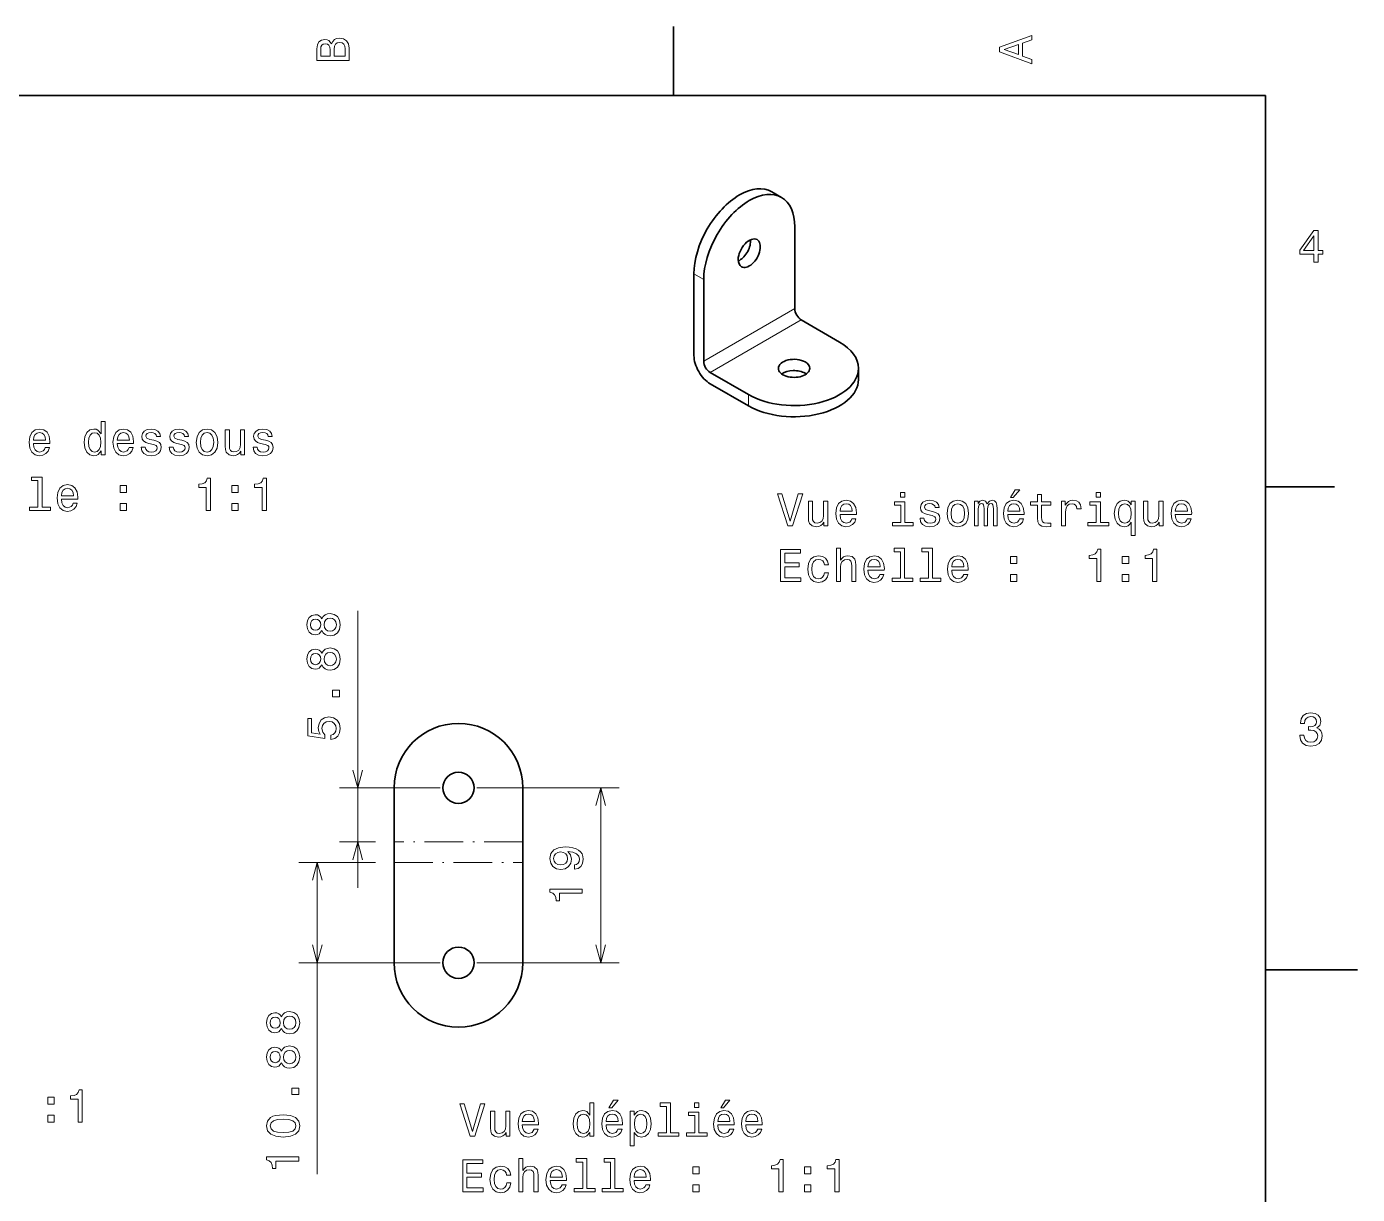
# Model space of a CAD drawing. Extents: x 0 to 297, y 0 to 210.
# Drawn here: x 152.4 to 297, y 80.6 to 207.5 of the extents above; entities that cross this region are included whole.
import ezdxf

# ---------------------------------------------------------------- set-up
doc = ezdxf.new("R2010")
doc.units = 0
doc.linetypes.add('DASHDOT', pattern=[18.5, 12, -3, 0.5, -3])

msp = doc.modelspace()

# ---------------------------------------------------------------- linework, layer by layer
at = {"color": 7, "lineweight": 35, "ltscale": 0.1875}
for p, q in [((222.699997, 200), (222.699997, 207.5)), ((287, 157.5), (294.5, 157.5))]:
    msp.add_line(p, q, dxfattribs=at)
at = {"color": 7, "lineweight": 35}
for p, q in [((287, 200), (10, 200)), ((287, 10), (287, 200))]:
    msp.add_line(p, q, dxfattribs=at)
at = {"color": 7, "lineweight": 35, "ltscale": 0.030619}
for p, q in [((233.360779, 189.55719), (234.421448, 188.944809)), ((242.788666, 169.145142), (242.788666, 170.369888))]:
    msp.add_line(p, q, dxfattribs=at)
at = {"color": 7, "lineweight": 35, "ltscale": 0.222154}
for p, q in [((235.871201, 185.740372), (235.871201, 176.854218)), ((224.911041, 171.751114), (224.911041, 180.637268)), ((225.971695, 171.138733), (225.971695, 180.024902))]:
    msp.add_line(p, q, dxfattribs=at)
at = {"color": 7, "lineweight": 13, "ltscale": 0.030618}
for p, q in [((224.911041, 180.637268), (225.971695, 180.024902)), ((230.838913, 166.287415), (230.838913, 167.512146))]:
    msp.add_line(p, q, dxfattribs=at)
at = {"color": 7, "lineweight": 13, "ltscale": 0.285774}
for p, q in [((235.871201, 176.854218), (225.971695, 171.138733)), ((236.578308, 175.629471), (226.678802, 169.913986))]:
    msp.add_line(p, q, dxfattribs=at)
at = {"color": 7, "lineweight": 35, "ltscale": 0.120092}
for p, q in [((240.738403, 173.227631), (236.578308, 175.629471)), ((226.678802, 169.913986), (230.838913, 167.512146)), ((226.678802, 168.68924), (230.838913, 166.287415))]:
    msp.add_line(p, q, dxfattribs=at)
at = {"color": 7, "lineweight": 13}
for p, q in [((188.377548, 113.906273), (188.377548, 144.033646)), ((183.9785, 82.809433), (183.9785, 116.672829))]:
    msp.add_line(p, q, dxfattribs=at)
at = {"color": 7, "lineweight": 13, "ltscale": 0.273624}
msp.add_line((197.32251, 124.789551), (186.377548, 124.789551), dxfattribs=at)
at = {"color": 7, "lineweight": 35, "ltscale": 0.147082}
for p, q in [((192.32251, 124.789551), (192.32251, 118.906273)), ((206.32251, 118.906273), (206.32251, 124.789551))]:
    msp.add_line(p, q, dxfattribs=at)
at = {"color": 7, "lineweight": 13, "ltscale": 0.38647}
for p, q in [((201.32251, 124.789551), (216.781311, 124.789551)), ((201.32251, 105.789551), (216.781311, 105.789551))]:
    msp.add_line(p, q, dxfattribs=at)
at = {"color": 7, "lineweight": 13, "ltscale": 0.475}
msp.add_line((214.781311, 105.789551), (214.781311, 124.789551), dxfattribs=at)
at = {"color": 7, "lineweight": 13, "ltscale": 0.098624}
msp.add_line((190.32251, 118.906273), (186.377548, 118.906273), dxfattribs=at)
at = {"color": 7, "lineweight": 35, "ltscale": 0.027918}
for p, q in [((192.32251, 118.906273), (192.32251, 117.789551)), ((206.32251, 117.789551), (206.32251, 118.906273)), ((192.32251, 117.789551), (192.32251, 116.672829)), ((206.32251, 116.672829), (206.32251, 117.789551))]:
    msp.add_line(p, q, dxfattribs=at)
at = {"color": 7, "linetype": 'DASHDOT', "lineweight": 13, "ltscale": 0.35}
for p, q in [((206.32251, 118.906273), (192.32251, 118.906273)), ((192.32251, 116.672829), (206.32251, 116.672829))]:
    msp.add_line(p, q, dxfattribs=at)
at = {"color": 7, "lineweight": 13, "ltscale": 0.2086}
msp.add_line((190.32251, 116.672829), (181.9785, 116.672829), dxfattribs=at)
at = {"color": 7, "lineweight": 35, "ltscale": 0.272082}
for p, q in [((192.32251, 116.672829), (192.32251, 105.789551)), ((206.32251, 105.789551), (206.32251, 116.672829))]:
    msp.add_line(p, q, dxfattribs=at)
at = {"color": 7, "lineweight": 13, "ltscale": 0.3836}
msp.add_line((197.32251, 105.789551), (181.9785, 105.789551), dxfattribs=at)
at = {"color": 7, "lineweight": 35, "ltscale": 0.25}
msp.add_line((287, 105), (297, 105), dxfattribs=at)
at = {"color": 7, "lineweight": 13}
for points in [[(185.542007, 205.630417), (185.249496, 205.983429), (185.052811, 206.074219), (184.81073, 206.104477), (184.432495, 206.03891), (184.160156, 205.842224), (183.993729, 205.524506), (183.933212, 205.080704), (183.933212, 203.835022), (187.433212, 203.835022), (187.433212, 205.151306), (187.36261, 205.620331), (187.155838, 205.968307), (186.828018, 206.185165), (186.384216, 206.260818), (186.08667, 206.215424), (185.839554, 206.094391), (185.65799, 205.897705)], [(185.385666, 204.984879), (185.385666, 204.298996), (184.351807, 204.298996), (184.351807, 205.025223), (184.382065, 205.297562), (184.472839, 205.489197), (184.629181, 205.605194), (184.86116, 205.645538), (185.093155, 205.600143), (185.254532, 205.479111), (185.355408, 205.272339)], [(187.014618, 205.095825), (187.014618, 204.298996), (185.809296, 204.298996), (185.809296, 205.050446), (185.844589, 205.368164), (185.9505, 205.595108), (186.132065, 205.731277), (186.394302, 205.776657), (186.671692, 205.731277), (186.863327, 205.605194), (186.979324, 205.393372)], [(261.633209, 203.466858), (261.633209, 203.930847), (260.604401, 204.298996), (260.604401, 205.695969), (261.633209, 206.064133), (261.633209, 206.538193), (258.128174, 205.257217), (258.128174, 204.742798)], [(260.17572, 204.460388), (258.632477, 205), (260.17572, 205.539627)], [(292.277374, 181.916794), (292.731262, 181.916794), (292.731262, 182.784225), (293.23056, 182.784225), (293.23056, 183.187683), (292.731262, 183.187683), (292.731262, 185.341141), (292.272339, 185.341141), (290.739197, 183.228027), (290.739197, 182.784225), (292.277374, 182.784225)], [(291.162842, 183.187683), (292.277374, 184.756134), (292.277374, 183.187683)], [(153.136642, 162.200165), (154.91185, 162.200165), (154.916901, 162.406937), (154.836212, 162.986908), (154.614304, 163.420624), (154.261276, 163.682861), (153.792267, 163.778687), (153.333328, 163.677826), (152.980301, 163.395401), (152.753357, 162.936478), (152.672668, 162.331284), (152.748306, 161.710968), (152.97525, 161.25708), (153.323242, 160.974655), (153.77713, 160.87883), (154.170502, 160.944397), (154.493271, 161.11586), (154.730301, 161.388199), (154.86647, 161.751312), (154.427704, 161.751312), (154.336929, 161.549576), (154.205811, 161.398285), (153.832611, 161.277252), (153.545135, 161.332718), (153.328278, 161.509232), (153.187073, 161.796707), (153.136642, 162.185028)], [(160.484619, 161.39325), (160.484619, 160.974655), (160.928421, 160.974655), (160.928421, 164.595688), (160.48967, 164.595688), (160.48967, 163.269318), (160.151764, 163.652603), (159.944992, 163.743393), (159.707962, 163.778687), (159.279297, 163.677826), (158.946442, 163.395401), (158.729584, 162.941513), (158.653931, 162.331284), (158.729584, 161.721054), (158.946442, 161.262115), (159.279297, 160.974655), (159.707962, 160.87883), (159.944992, 160.914139), (160.156815, 161.004913)], [(162.244705, 162.200165), (164.019928, 162.200165), (164.024963, 162.406937), (163.944275, 162.986908), (163.722382, 163.420624), (163.369354, 163.682861), (162.90033, 163.778687), (162.441391, 163.677826), (162.088364, 163.395401), (161.86142, 162.936478), (161.780731, 162.331284), (161.856384, 161.710968), (162.083328, 161.25708), (162.431305, 160.974655), (162.885193, 160.87883), (163.278564, 160.944397), (163.601334, 161.11586), (163.838364, 161.388199), (163.974533, 161.751312), (163.535767, 161.751312), (163.444992, 161.549576), (163.313873, 161.398285), (162.940674, 161.277252), (162.653214, 161.332718), (162.436356, 161.509232), (162.295135, 161.796707), (162.244705, 162.185028)], [(166.218765, 162.553192), (165.7901, 162.654053), (165.472382, 162.77005), (165.36647, 163.00708), (165.396729, 163.173508), (165.502625, 163.29454), (165.674103, 163.370193), (165.921219, 163.400452), (166.158249, 163.370193), (166.344849, 163.279404), (166.465881, 163.14325), (166.516327, 162.961685), (166.950043, 162.961685), (166.950043, 162.971771), (166.87439, 163.299576), (166.667618, 163.556793), (166.344849, 163.71817), (165.921219, 163.778687), (165.492554, 163.71817), (165.179871, 163.551743), (164.983185, 163.304626), (164.922668, 162.991943), (164.968048, 162.689346), (165.109253, 162.477539), (165.341248, 162.326233), (165.679138, 162.220337), (166.173386, 162.099289), (166.475983, 161.973221), (166.556671, 161.872345), (166.586929, 161.721054), (166.541534, 161.534454), (166.420502, 161.39325), (166.223816, 161.30246), (165.961563, 161.272202), (165.684189, 161.30246), (165.482452, 161.408371), (165.346298, 161.579849), (165.290817, 161.816879), (164.862137, 161.816879), (164.932755, 161.413422), (165.139526, 161.120911), (165.467331, 160.944397), (165.921219, 160.87883), (166.395279, 160.944397), (166.743271, 161.120911), (166.955078, 161.403336), (167.030731, 161.771484), (166.97525, 162.089203), (166.818909, 162.306061), (166.561707, 162.447281)], [(169.254791, 162.553192), (168.826111, 162.654053), (168.508392, 162.77005), (168.402496, 163.00708), (168.432739, 163.173508), (168.538651, 163.29454), (168.710129, 163.370193), (168.957245, 163.400452), (169.194275, 163.370193), (169.380875, 163.279404), (169.501907, 163.14325), (169.552338, 162.961685), (169.986053, 162.961685), (169.986053, 162.971771), (169.910416, 163.299576), (169.703644, 163.556793), (169.380875, 163.71817), (168.957245, 163.778687), (168.528564, 163.71817), (168.215881, 163.551743), (168.019196, 163.304626), (167.958679, 162.991943), (168.004074, 162.689346), (168.145279, 162.477539), (168.377274, 162.326233), (168.715164, 162.220337), (169.209412, 162.099289), (169.511993, 161.973221), (169.592682, 161.872345), (169.622955, 161.721054), (169.57756, 161.534454), (169.456528, 161.39325), (169.259842, 161.30246), (168.997589, 161.272202), (168.720215, 161.30246), (168.518478, 161.408371), (168.382309, 161.579849), (168.326843, 161.816879), (167.898163, 161.816879), (167.968765, 161.413422), (168.175537, 161.120911), (168.503357, 160.944397), (168.957245, 160.87883), (169.431305, 160.944397), (169.779297, 161.120911), (169.991104, 161.403336), (170.066757, 161.771484), (170.011276, 162.089203), (169.854935, 162.306061), (169.597733, 162.447281)], [(170.833328, 162.326233), (170.914017, 161.710968), (171.145996, 161.25708), (171.51416, 160.974655), (172.008392, 160.87883), (172.497589, 160.974655), (172.865738, 161.252029), (173.097733, 161.705917), (173.183472, 162.326233), (173.097733, 162.941513), (172.865738, 163.400452), (172.497589, 163.677826), (172.008392, 163.778687), (171.51416, 163.677826), (171.145996, 163.395401), (170.914017, 162.941513)], [(176.088364, 163.682861), (175.644562, 163.682861), (175.644562, 162.119461), (175.594131, 161.756363), (175.447876, 161.49411), (175.220932, 161.332718), (174.92337, 161.282288), (174.68634, 161.322632), (174.535049, 161.44368), (174.44931, 161.650452), (174.429138, 161.942947), (174.429138, 163.682861), (173.985336, 163.682861), (173.985336, 161.902603), (174.000473, 161.54454), (174.096283, 161.246994), (174.388794, 160.974655), (174.857819, 160.87883), (175.109985, 160.914139), (175.326843, 161.004913), (175.513428, 161.161255), (175.664734, 161.388199), (175.664734, 160.974655), (176.088364, 160.974655)], [(178.362854, 162.553192), (177.934189, 162.654053), (177.616455, 162.77005), (177.510559, 163.00708), (177.540817, 163.173508), (177.646729, 163.29454), (177.818192, 163.370193), (178.065308, 163.400452), (178.302338, 163.370193), (178.488937, 163.279404), (178.609985, 163.14325), (178.660416, 162.961685), (179.094131, 162.961685), (179.094131, 162.971771), (179.018478, 163.299576), (178.811707, 163.556793), (178.488937, 163.71817), (178.065308, 163.778687), (177.636627, 163.71817), (177.323959, 163.551743), (177.127274, 163.304626), (177.066742, 162.991943), (177.112137, 162.689346), (177.253357, 162.477539), (177.485336, 162.326233), (177.823242, 162.220337), (178.317474, 162.099289), (178.620056, 161.973221), (178.70076, 161.872345), (178.731018, 161.721054), (178.685623, 161.534454), (178.56459, 161.39325), (178.367905, 161.30246), (178.105652, 161.272202), (177.828278, 161.30246), (177.626556, 161.408371), (177.490387, 161.579849), (177.434906, 161.816879), (177.006226, 161.816879), (177.076843, 161.413422), (177.2836, 161.120911), (177.61142, 160.944397), (178.065308, 160.87883), (178.539368, 160.944397), (178.88736, 161.120911), (179.099167, 161.403336), (179.17482, 161.771484), (179.119339, 162.089203), (178.963013, 162.306061), (178.705795, 162.447281)], [(153.136642, 162.573364), (153.192108, 162.921341), (153.328278, 163.178543), (153.535049, 163.334885), (153.807388, 163.390366), (154.074677, 163.334885), (154.281448, 163.178543), (154.407532, 162.921341), (154.452927, 162.573364)], [(159.783615, 163.38028), (160.076126, 163.309662), (160.298019, 163.112976), (160.429153, 162.785172), (160.479584, 162.331284), (160.429153, 161.872345), (160.298019, 161.54454), (160.076126, 161.342804), (159.783615, 161.277252), (159.506241, 161.342804), (159.294418, 161.54454), (159.153214, 161.877396), (159.107819, 162.331284), (159.153214, 162.780136), (159.294418, 163.107941), (159.506241, 163.309662)], [(162.244705, 162.573364), (162.300186, 162.921341), (162.436356, 163.178543), (162.643127, 163.334885), (162.915466, 163.390366), (163.182755, 163.334885), (163.389526, 163.178543), (163.515594, 162.921341), (163.560989, 162.573364)], [(171.287216, 162.331284), (171.332611, 162.785172), (171.473816, 163.112976), (171.70076, 163.314713), (172.008392, 163.385315), (172.310989, 163.314713), (172.537933, 163.118027), (172.679138, 162.785172), (172.729584, 162.331284), (172.679138, 161.872345), (172.537933, 161.53949), (172.310989, 161.337769), (172.008392, 161.272202), (171.70076, 161.337769), (171.473816, 161.53949), (171.332611, 161.872345)], [(153.630875, 158.175659), (153.630875, 155.301025), (152.718048, 155.301025), (152.718048, 154.927826), (154.982452, 154.927826), (154.982452, 155.301025), (154.074677, 155.301025), (154.074677, 158.548859), (152.934906, 158.548859), (152.934906, 158.175659)], [(156.172668, 156.153336), (157.947876, 156.153336), (157.952927, 156.360107), (157.872223, 156.940079), (157.65033, 157.373795), (157.297302, 157.636032), (156.828278, 157.731857), (156.369354, 157.630997), (156.016327, 157.348572), (155.789383, 156.889648), (155.708679, 156.284454), (155.784332, 155.664139), (156.011276, 155.210251), (156.359268, 154.927826), (156.813156, 154.832001), (157.206528, 154.897568), (157.529297, 155.069031), (157.766327, 155.34137), (157.902496, 155.704483), (157.46373, 155.704483), (157.372955, 155.502747), (157.241821, 155.351456), (156.868622, 155.230423), (156.581161, 155.285889), (156.364304, 155.462402), (156.223099, 155.749878), (156.172668, 156.138199)], [(162.552338, 156.884598), (163.248306, 156.884598), (163.248306, 157.636032), (162.552338, 157.636032)], [(171.917618, 154.927826), (172.376556, 154.927826), (172.376556, 158.453049), (172.033615, 158.453049), (171.942841, 158.145401), (171.761276, 157.938629), (171.483902, 157.817596), (171.100616, 157.777252), (171.100616, 157.419174), (171.917618, 157.419174)], [(174.696442, 156.884598), (175.392395, 156.884598), (175.392395, 157.636032), (174.696442, 157.636032)], [(177.989655, 154.927826), (178.448593, 154.927826), (178.448593, 158.453049), (178.105652, 158.453049), (178.014877, 158.145401), (177.833313, 157.938629), (177.555939, 157.817596), (177.172653, 157.777252), (177.172653, 157.419174), (177.989655, 157.419174)], [(156.172668, 156.526535), (156.228134, 156.874512), (156.364304, 157.131714), (156.571075, 157.288055), (156.843414, 157.343536), (157.110703, 157.288055), (157.317474, 157.131714), (157.443558, 156.874512), (157.488953, 156.526535)], [(236.245392, 156.752121), (235.367859, 153.771561), (234.465134, 156.752121), (233.986023, 156.752121), (235.115707, 153.24707), (235.620026, 153.24707), (236.724487, 156.752121)], [(247.839767, 156.868103), (247.370743, 156.868103), (247.370743, 156.363785), (247.839767, 156.363785)], [(259.308075, 156.323441), (259.605621, 156.323441), (260.306641, 157.180786), (259.812378, 157.180786)], [(262.243225, 155.486267), (262.243225, 154.129639), (262.273499, 153.690872), (262.414703, 153.388275), (262.697113, 153.211761), (263.176208, 153.151245), (263.700714, 153.176468), (263.700714, 153.559753), (263.317444, 153.529495), (262.969452, 153.569839), (262.782837, 153.695923), (262.702148, 153.90773), (262.687042, 154.205276), (262.687042, 155.486267), (263.700714, 155.486267), (263.700714, 155.864502), (262.687042, 155.864502), (262.687042, 156.656296), (262.243225, 156.656296), (262.243225, 155.864502), (261.476654, 155.864502), (261.476654, 155.486267)], [(269.091919, 156.868103), (268.622894, 156.868103), (268.622894, 156.363785), (269.091919, 156.363785)], [(162.552338, 154.927826), (163.248306, 154.927826), (163.248306, 155.67926), (162.552338, 155.67926)], [(174.696442, 154.927826), (175.392395, 154.927826), (175.392395, 155.67926), (174.696442, 155.67926)], [(239.44783, 155.955276), (239.004028, 155.955276), (239.004028, 154.391876), (238.953598, 154.028778), (238.807343, 153.766525), (238.580399, 153.605133), (238.282852, 153.554703), (238.045822, 153.595047), (237.894516, 153.716095), (237.808792, 153.922867), (237.78862, 154.215363), (237.78862, 155.955276), (237.344818, 155.955276), (237.344818, 154.175018), (237.35994, 153.816956), (237.455765, 153.519409), (237.748276, 153.24707), (238.217285, 153.151245), (238.469452, 153.186554), (238.68631, 153.277328), (238.87291, 153.43367), (239.0242, 153.660614), (239.0242, 153.24707), (239.44783, 153.24707)], [(240.784286, 154.47258), (242.559509, 154.47258), (242.564545, 154.679352), (242.483856, 155.259323), (242.261963, 155.693039), (241.908936, 155.955276), (241.439911, 156.051102), (240.980972, 155.950241), (240.627945, 155.667816), (240.401001, 155.208893), (240.320313, 154.603699), (240.395966, 153.983383), (240.62291, 153.529495), (240.970886, 153.24707), (241.424774, 153.151245), (241.818146, 153.216812), (242.140915, 153.388275), (242.377945, 153.660614), (242.514114, 154.023727), (242.075363, 154.023727), (241.984573, 153.821991), (241.853455, 153.6707), (241.480255, 153.549667), (241.192795, 153.605133), (240.975937, 153.781647), (240.834717, 154.069122), (240.784286, 154.457443)], [(240.784286, 154.845779), (240.839767, 155.193756), (240.975937, 155.450958), (241.182709, 155.6073), (241.455048, 155.662781), (241.722336, 155.6073), (241.929108, 155.450958), (242.055191, 155.193756), (242.100571, 154.845779)], [(247.824631, 153.62027), (247.824631, 155.864502), (246.684875, 155.864502), (246.684875, 155.486267), (247.380829, 155.486267), (247.380829, 153.62027), (246.473053, 153.62027), (246.473053, 153.24707), (248.742508, 153.24707), (248.742508, 153.62027)], [(250.830399, 154.825607), (250.401733, 154.926468), (250.084, 155.042465), (249.978088, 155.279495), (250.008362, 155.445923), (250.114258, 155.566956), (250.285736, 155.642609), (250.532852, 155.672867), (250.769882, 155.642609), (250.956482, 155.551819), (251.077515, 155.415665), (251.12796, 155.2341), (251.561676, 155.2341), (251.561676, 155.244186), (251.486023, 155.571991), (251.279251, 155.829208), (250.956482, 155.990585), (250.532852, 156.051102), (250.104172, 155.990585), (249.791504, 155.824158), (249.594818, 155.577042), (249.534286, 155.264359), (249.579681, 154.961761), (249.720886, 154.749954), (249.952881, 154.598648), (250.290771, 154.492752), (250.785019, 154.371704), (251.087601, 154.245636), (251.168304, 154.14476), (251.198563, 153.993469), (251.153168, 153.80687), (251.032135, 153.665665), (250.835449, 153.574875), (250.573196, 153.544617), (250.295822, 153.574875), (250.094086, 153.680786), (249.957916, 153.852264), (249.902451, 154.089294), (249.47377, 154.089294), (249.544373, 153.685837), (249.751144, 153.393326), (250.078964, 153.216812), (250.532852, 153.151245), (251.006912, 153.216812), (251.354889, 153.393326), (251.566711, 153.675751), (251.642365, 154.0439), (251.586884, 154.361618), (251.430542, 154.578476), (251.17334, 154.719696)], [(252.408936, 154.598648), (252.489624, 153.983383), (252.721619, 153.529495), (253.089767, 153.24707), (253.584, 153.151245), (254.073196, 153.24707), (254.441345, 153.524445), (254.67334, 153.978333), (254.759079, 154.598648), (254.67334, 155.213928), (254.441345, 155.672867), (254.073196, 155.950241), (253.584, 156.051102), (253.089767, 155.950241), (252.721619, 155.667816), (252.489624, 155.213928)], [(252.862823, 154.603699), (252.908203, 155.057587), (253.049423, 155.385406), (253.276367, 155.587128), (253.584, 155.65773), (253.886597, 155.587128), (254.113541, 155.390442), (254.254761, 155.057587), (254.305191, 154.603699), (254.254761, 154.14476), (254.113541, 153.811905), (253.886597, 153.610184), (253.584, 153.544617), (253.276367, 153.610184), (253.049423, 153.811905), (252.908203, 154.14476)], [(255.399567, 153.24707), (255.808075, 153.24707), (255.808075, 155.057587), (255.833282, 155.329926), (255.908936, 155.526611), (256.024933, 155.642609), (256.176208, 155.687988), (256.297272, 155.647644), (256.37796, 155.546783), (256.418304, 155.375305), (256.433441, 155.148361), (256.433441, 153.24707), (256.816711, 153.24707), (256.816711, 155.057587), (256.841919, 155.324875), (256.917572, 155.521561), (257.038605, 155.642609), (257.189911, 155.687988), (257.310944, 155.647644), (257.391632, 155.546783), (257.442078, 155.148361), (257.442078, 153.24707), (257.850586, 153.24707), (257.850586, 155.118103), (257.825348, 155.506439), (257.744659, 155.803986), (257.583282, 155.98555), (257.321045, 156.051102), (257.013397, 155.950241), (256.776367, 155.65773), (256.589783, 155.94519), (256.2771, 156.051102), (255.989624, 155.950241), (255.792938, 155.667816), (255.792938, 155.955276), (255.399567, 155.955276)], [(259.000427, 154.47258), (260.775635, 154.47258), (260.780701, 154.679352), (260.700012, 155.259323), (260.478088, 155.693039), (260.125061, 155.955276), (259.656036, 156.051102), (259.197113, 155.950241), (258.844086, 155.667816), (258.617157, 155.208893), (258.536438, 154.603699), (258.612091, 153.983383), (258.83905, 153.529495), (259.187042, 153.24707), (259.64093, 153.151245), (260.034302, 153.216812), (260.357056, 153.388275), (260.594086, 153.660614), (260.730255, 154.023727), (260.291504, 154.023727), (260.200714, 153.821991), (260.06958, 153.6707), (259.696411, 153.549667), (259.408936, 153.605133), (259.192078, 153.781647), (259.050873, 154.069122), (259.000427, 154.457443)], [(259.000427, 154.845779), (259.055908, 155.193756), (259.192078, 155.450958), (259.398834, 155.6073), (259.671173, 155.662781), (259.938477, 155.6073), (260.145233, 155.450958), (260.271332, 155.193756), (260.316711, 154.845779)], [(264.850586, 153.24707), (265.294373, 153.24707), (265.294373, 154.795334), (265.339752, 155.168533), (265.475922, 155.435837), (265.697845, 155.597214), (265.995392, 155.652695), (266.217285, 155.617386), (266.383728, 155.516525), (266.484589, 155.345047), (266.519897, 155.113068), (266.968719, 155.113068), (266.908203, 155.521561), (266.741791, 155.814072), (266.464417, 155.990585), (266.086151, 156.051102), (265.828949, 156.010757), (265.607056, 155.909897), (265.41037, 155.738419), (265.254028, 155.506439), (265.254028, 155.955276), (264.850586, 155.955276)], [(269.076782, 153.62027), (269.076782, 155.864502), (267.937012, 155.864502), (267.937012, 155.486267), (268.632996, 155.486267), (268.632996, 153.62027), (267.72522, 153.62027), (267.72522, 153.24707), (269.994659, 153.24707), (269.994659, 153.62027)], [(272.420471, 155.536697), (272.264099, 155.763641), (272.087616, 155.925018), (271.880829, 156.015808), (271.643799, 156.051102), (271.215118, 155.950241), (270.882263, 155.667816), (270.665405, 155.213928), (270.589752, 154.603699), (270.665405, 153.988419), (270.882263, 153.534531), (271.215118, 153.24707), (271.643799, 153.151245), (271.880829, 153.181503), (272.08255, 153.267242), (272.259064, 153.423584), (272.420471, 153.660614), (272.420471, 152.198074), (272.864258, 152.198074), (272.864258, 155.955276), (272.420471, 155.955276)], [(271.04364, 154.603699), (271.08905, 155.052551), (271.230255, 155.380356), (271.442078, 155.582092), (271.719452, 155.652695), (272.011963, 155.582092), (272.233856, 155.385406), (272.36499, 155.057587), (272.415405, 154.603699), (272.36499, 154.14476), (272.233856, 153.816956), (272.011963, 153.615219), (271.719452, 153.549667), (271.442078, 153.615219), (271.230255, 153.816956), (271.08905, 154.149811)], [(275.880096, 155.955276), (275.43631, 155.955276), (275.43631, 154.391876), (275.385864, 154.028778), (275.239624, 153.766525), (275.012665, 153.605133), (274.715118, 153.554703), (274.478088, 153.595047), (274.326782, 153.716095), (274.241058, 153.922867), (274.220886, 154.215363), (274.220886, 155.955276), (273.7771, 155.955276), (273.7771, 154.175018), (273.792206, 153.816956), (273.888031, 153.519409), (274.180542, 153.24707), (274.649567, 153.151245), (274.901733, 153.186554), (275.118591, 153.277328), (275.305176, 153.43367), (275.456482, 153.660614), (275.456482, 153.24707), (275.880096, 153.24707)], [(277.216553, 154.47258), (278.991791, 154.47258), (278.996826, 154.679352), (278.916138, 155.259323), (278.694214, 155.693039), (278.341187, 155.955276), (277.872192, 156.051102), (277.413239, 155.950241), (277.060211, 155.667816), (276.833282, 155.208893), (276.752594, 154.603699), (276.828247, 153.983383), (277.055176, 153.529495), (277.403168, 153.24707), (277.857056, 153.151245), (278.250427, 153.216812), (278.573181, 153.388275), (278.810211, 153.660614), (278.946381, 154.023727), (278.507629, 154.023727), (278.41684, 153.821991), (278.285736, 153.6707), (277.912537, 153.549667), (277.625061, 153.605133), (277.408203, 153.781647), (277.266998, 154.069122), (277.216553, 154.457443)], [(277.216553, 154.845779), (277.272034, 155.193756), (277.408203, 155.450958), (277.61499, 155.6073), (277.887329, 155.662781), (278.154602, 155.6073), (278.361389, 155.450958), (278.487457, 155.193756), (278.532837, 154.845779)], [(234.308792, 147.200241), (236.527802, 147.200241), (236.527802, 147.623871), (234.772766, 147.623871), (234.772766, 148.809036), (236.336166, 148.809036), (236.336166, 149.227615), (234.772766, 149.227615), (234.772766, 150.276611), (236.487457, 150.276611), (236.487457, 150.700241), (234.308792, 150.700241)], [(240.395966, 147.200241), (240.839767, 147.200241), (240.839767, 148.763641), (240.885162, 149.121704), (241.031403, 149.383957), (241.258362, 149.545349), (241.560944, 149.605865), (241.803024, 149.555435), (241.954315, 149.419266), (242.029968, 149.192322), (242.055191, 148.889725), (242.055191, 147.200241), (242.498993, 147.200241), (242.498993, 148.980499), (242.478821, 149.338562), (242.388031, 149.636124), (242.090485, 149.908447), (241.626511, 150.004272), (241.374344, 149.968979), (241.157486, 149.873154), (240.975937, 149.721848), (240.839767, 149.515076), (240.839767, 150.821274), (240.395966, 150.821274)], [(247.350571, 150.448074), (247.350571, 147.573441), (246.437744, 147.573441), (246.437744, 147.200241), (248.702164, 147.200241), (248.702164, 147.573441), (247.794373, 147.573441), (247.794373, 150.821274), (246.654602, 150.821274), (246.654602, 150.448074)], [(250.386597, 150.448074), (250.386597, 147.573441), (249.47377, 147.573441), (249.47377, 147.200241), (251.73819, 147.200241), (251.73819, 147.573441), (250.830399, 147.573441), (250.830399, 150.821274), (249.690628, 150.821274), (249.690628, 150.448074)], [(268.67334, 147.200241), (269.132263, 147.200241), (269.132263, 150.725464), (268.789337, 150.725464), (268.698547, 150.417816), (268.516998, 150.211044), (268.239624, 150.090012), (267.856323, 150.049667), (267.856323, 149.691589), (268.67334, 149.691589)], [(274.745392, 147.200241), (275.204315, 147.200241), (275.204315, 150.725464), (274.861389, 150.725464), (274.770599, 150.417816), (274.58905, 150.211044), (274.311676, 150.090012), (273.928375, 150.049667), (273.928375, 149.691589), (274.745392, 149.691589)], [(239.084717, 149.010757), (239.523483, 149.010757), (239.432709, 149.414215), (239.215851, 149.731949), (238.877945, 149.928635), (238.439194, 150.004272), (237.955048, 149.903412), (237.586884, 149.620987), (237.354904, 149.162064), (237.2742, 148.546783), (237.349854, 147.936554), (237.576797, 147.482666), (237.934875, 147.200241), (238.424057, 147.104416), (238.857773, 147.180069), (239.195679, 147.391876), (239.427658, 147.724731), (239.528534, 148.168533), (239.104904, 148.168533), (239.029251, 147.886124), (238.888031, 147.674301), (238.68631, 147.543182), (238.439194, 147.502838), (238.131561, 147.56839), (237.909653, 147.770126), (237.773483, 148.097931), (237.728088, 148.56192), (237.773483, 149.015808), (237.914688, 149.343613), (238.141647, 149.545349), (238.439194, 149.615952), (238.701431, 149.570557), (238.898132, 149.454559), (239.029251, 149.262924)], [(243.820313, 148.425751), (245.595535, 148.425751), (245.600571, 148.632523), (245.519882, 149.212494), (245.297974, 149.64621), (244.944962, 149.908447), (244.475937, 150.004272), (244.016998, 149.903412), (243.663971, 149.620987), (243.437027, 149.162064), (243.356339, 148.55687), (243.431992, 147.936554), (243.658936, 147.482666), (244.006912, 147.200241), (244.4608, 147.104416), (244.854172, 147.169983), (245.176941, 147.341446), (245.413971, 147.613785), (245.55014, 147.976898), (245.111389, 147.976898), (245.020599, 147.775162), (244.889481, 147.623871), (244.516281, 147.502838), (244.228821, 147.558304), (244.011963, 147.734818), (243.870743, 148.022293), (243.820313, 148.410614)], [(243.820313, 148.79895), (243.875793, 149.146927), (244.011963, 149.404129), (244.218735, 149.560471), (244.491058, 149.615952), (244.758362, 149.560471), (244.965134, 149.404129), (245.091202, 149.146927), (245.136597, 148.79895)], [(252.928391, 148.425751), (254.703598, 148.425751), (254.708649, 148.632523), (254.62796, 149.212494), (254.406052, 149.64621), (254.053024, 149.908447), (253.584, 150.004272), (253.125076, 149.903412), (252.772049, 149.620987), (252.545105, 149.162064), (252.464401, 148.55687), (252.540054, 147.936554), (252.766998, 147.482666), (253.11499, 147.200241), (253.568878, 147.104416), (253.96225, 147.169983), (254.285019, 147.341446), (254.522049, 147.613785), (254.658203, 147.976898), (254.219452, 147.976898), (254.128677, 147.775162), (253.997543, 147.623871), (253.624344, 147.502838), (253.336884, 147.558304), (253.120026, 147.734818), (252.978821, 148.022293), (252.928391, 148.410614)], [(252.928391, 148.79895), (252.983856, 149.146927), (253.120026, 149.404129), (253.326797, 149.560471), (253.599136, 149.615952), (253.866425, 149.560471), (254.073196, 149.404129), (254.19928, 149.146927), (254.244659, 148.79895)], [(259.308075, 149.157013), (260.004028, 149.157013), (260.004028, 149.908447), (259.308075, 149.908447)], [(271.452148, 149.157013), (272.148132, 149.157013), (272.148132, 149.908447), (271.452148, 149.908447)], [(259.308075, 147.200241), (260.004028, 147.200241), (260.004028, 147.951675), (259.308075, 147.951675)], [(271.452148, 147.200241), (272.148132, 147.200241), (272.148132, 147.951675), (271.452148, 147.951675)], [(184.491394, 141.890274), (184.632599, 141.633072), (184.829285, 141.456558), (185.076401, 141.345596), (185.373947, 141.310303), (185.8228, 141.390991), (186.170776, 141.622986), (186.392685, 142.001221), (186.478424, 142.515625), (186.392685, 143.024994), (186.170776, 143.403244), (185.8228, 143.635223), (185.373947, 143.720963), (185.076401, 143.680618), (184.829285, 143.574707), (184.632599, 143.393158), (184.491394, 143.140991), (184.370346, 143.342712), (184.203918, 143.483932), (184.002197, 143.569672), (183.755081, 143.59993), (183.397003, 143.519226), (183.109543, 143.307419), (182.922943, 142.964478), (182.852341, 142.515625), (182.922943, 142.061737), (183.109543, 141.718796), (183.397003, 141.501938), (183.755081, 141.4263), (184.002197, 141.451508), (184.203918, 141.537247)], [(185.363861, 141.794449), (185.096573, 141.839844), (184.894852, 141.986084), (184.763718, 142.213043), (184.718338, 142.515625), (184.763718, 142.813187), (184.894852, 143.040131), (185.096573, 143.186386), (185.363861, 143.236816), (185.651337, 143.186386), (185.868195, 143.040131), (186.009399, 142.813187), (186.054794, 142.515625), (186.009399, 142.213043), (185.868195, 141.986084), (185.651337, 141.839844)], [(183.795425, 141.905396), (183.573517, 141.94574), (183.402054, 142.066788), (183.296143, 142.258423), (183.255798, 142.515625), (183.296143, 142.767792), (183.402054, 142.959442), (183.573517, 143.080475), (183.795425, 143.125854), (184.022369, 143.080475), (184.198883, 142.959442), (184.31488, 142.767792), (184.350174, 142.515625), (184.30983, 142.258423), (184.198883, 142.066788), (184.022369, 141.94574)], [(184.491394, 138.154251), (184.632599, 137.897049), (184.829285, 137.720535), (185.076401, 137.609573), (185.373947, 137.57428), (185.8228, 137.654968), (186.170776, 137.886963), (186.392685, 138.265198), (186.478424, 138.779602), (186.392685, 139.288971), (186.170776, 139.667221), (185.8228, 139.8992), (185.373947, 139.98494), (185.076401, 139.944595), (184.829285, 139.838684), (184.632599, 139.657135), (184.491394, 139.404968), (184.370346, 139.606689), (184.203918, 139.74791), (184.002197, 139.833649), (183.755081, 139.863907), (183.397003, 139.783203), (183.109543, 139.571396), (182.922943, 139.228455), (182.852341, 138.779602), (182.922943, 138.325714), (183.109543, 137.982773), (183.397003, 137.765915), (183.755081, 137.690277), (184.002197, 137.715485), (184.203918, 137.801224)], [(183.795425, 138.169373), (183.573517, 138.209717), (183.402054, 138.330765), (183.296143, 138.5224), (183.255798, 138.779602), (183.296143, 139.031769), (183.402054, 139.223419), (183.573517, 139.344452), (183.795425, 139.389832), (184.022369, 139.344452), (184.198883, 139.223419), (184.31488, 139.031769), (184.350174, 138.779602), (184.30983, 138.5224), (184.198883, 138.330765), (184.022369, 138.209717)], [(185.363861, 138.058426), (185.096573, 138.103821), (184.894852, 138.250061), (184.763718, 138.47702), (184.718338, 138.779602), (184.763718, 139.077164), (184.894852, 139.304108), (185.096573, 139.450363), (185.363861, 139.500793), (185.651337, 139.450363), (185.868195, 139.304108), (186.009399, 139.077164), (186.054794, 138.779602), (186.009399, 138.47702), (185.868195, 138.250061), (185.651337, 138.103821)], [(186.377548, 134.695602), (186.377548, 135.391571), (185.626114, 135.391571), (185.626114, 134.695602)], [(185.464722, 130.056839), (185.878281, 130.167786), (186.201035, 130.414917), (186.402771, 130.77803), (186.478424, 131.242004), (186.387634, 131.751373), (186.140518, 132.14978), (185.747147, 132.401947), (185.242828, 132.497757), (184.773804, 132.412033), (184.405655, 132.169952), (184.168625, 131.791718), (184.082886, 131.302521), (184.143402, 130.924271), (184.30983, 130.631775), (183.366745, 130.77298), (183.366745, 132.306122), (182.953201, 132.306122), (182.953201, 130.435089), (184.809113, 130.1577), (184.809113, 130.561157), (184.572083, 130.853668), (184.486343, 131.226868), (184.541824, 131.549637), (184.703201, 131.796753), (184.950317, 131.953094), (185.268036, 132.008575), (185.58577, 131.953094), (185.832886, 131.791718), (185.989227, 131.544586), (186.044708, 131.226868), (186.009399, 130.959579), (185.893402, 130.752808), (185.711853, 130.601517), (185.464722, 130.525864)], [(290.729126, 130.51622), (290.729126, 130.480911), (290.809814, 129.996765), (291.046844, 129.633652), (291.420044, 129.401657), (291.914276, 129.315933), (292.438782, 129.401657), (292.832153, 129.623566), (293.08429, 129.976593), (293.175079, 130.430481), (293.134735, 130.728027), (293.023773, 130.970108), (292.842224, 131.156708), (292.600159, 131.292877), (292.927948, 131.565216), (293.043945, 131.998932), (292.968292, 132.392303), (292.751434, 132.68985), (292.398407, 132.87645), (291.914276, 132.942017), (291.460388, 132.861313), (291.112396, 132.63942), (290.885468, 132.286392), (290.809814, 131.817368), (290.809814, 131.782074), (291.258636, 131.782074), (291.299011, 132.104828), (291.430115, 132.336823), (291.641937, 132.478027), (291.939484, 132.528473), (292.201721, 132.488113), (292.393372, 132.382217), (292.509369, 132.210739), (292.554749, 131.97876), (292.509369, 131.731628), (292.388336, 131.565216), (292.176514, 131.46434), (291.889069, 131.434082), (291.692383, 131.439133), (291.692383, 131.04071), (291.939484, 131.050797), (292.257202, 131.005417), (292.494232, 130.884369), (292.635468, 130.687683), (292.685883, 130.430481), (292.630402, 130.13797), (292.484161, 129.921112), (292.252167, 129.784943), (291.944519, 129.739563), (291.626801, 129.789993), (291.394806, 129.941284), (291.248566, 130.183365), (291.193085, 130.51622)], [(211.913879, 115.947189), (212.312302, 116.022835), (212.619934, 116.239693), (212.811569, 116.582634), (212.882187, 117.036522), (212.846878, 117.334076), (212.756104, 117.601364), (212.599762, 117.828308), (212.377853, 118.019951), (212.100479, 118.171249), (211.757538, 118.282204), (211.364166, 118.347763), (210.910278, 118.372978), (210.199188, 118.287247), (209.679733, 118.040131), (209.36705, 117.646759), (209.256104, 117.107132), (209.346878, 116.612892), (209.588959, 116.239693), (209.962158, 115.99762), (210.431168, 115.916931), (210.915329, 115.99762), (211.283478, 116.23465), (211.515472, 116.587677), (211.59111, 117.036522), (211.4953, 117.51059), (211.202789, 117.86866), (211.762589, 117.787964), (212.160995, 117.626579), (212.398026, 117.379463), (212.473679, 117.041565), (212.438385, 116.77932), (212.327423, 116.587677), (212.150909, 116.461594), (211.913879, 116.411163)], [(210.426132, 116.40612), (210.113449, 116.456551), (209.866333, 116.597763), (209.709991, 116.819664), (209.65451, 117.107132), (209.709991, 117.404678), (209.866333, 117.631622), (210.108398, 117.772835), (210.421082, 117.828308), (210.738815, 117.772835), (210.975845, 117.631622), (211.122101, 117.399635), (211.172531, 117.092003), (211.122101, 116.814621), (210.975845, 116.597763), (210.743851, 116.456551)], [(212.781311, 113.330765), (212.781311, 113.789696), (209.256104, 113.789696), (209.256104, 113.446754), (209.563736, 113.35598), (209.770508, 113.174423), (209.891541, 112.897041), (209.9319, 112.513756), (210.289963, 112.513756), (210.289963, 113.330765)], [(180.092346, 98.646179), (180.233551, 98.388969), (180.430237, 98.212456), (180.677353, 98.101509), (180.974899, 98.066208), (181.423752, 98.146896), (181.771729, 98.378883), (181.993637, 98.757126), (182.079376, 99.271538), (181.993637, 99.780899), (181.771729, 100.159142), (181.423752, 100.391129), (180.974899, 100.476868), (180.677353, 100.436523), (180.430237, 100.330612), (180.233551, 100.149055), (180.092346, 99.896896), (179.971298, 100.098625), (179.804871, 100.239838), (179.603149, 100.325569), (179.356033, 100.355835), (178.997955, 100.275139), (178.710495, 100.063324), (178.523895, 99.720383), (178.453293, 99.271538), (178.523895, 98.817642), (178.710495, 98.474709), (178.997955, 98.257843), (179.356033, 98.182198), (179.603149, 98.207413), (179.804871, 98.293152)], [(179.396378, 98.661308), (179.174469, 98.701653), (179.003006, 98.822693), (178.897095, 99.014328), (178.85675, 99.271538), (178.897095, 99.523697), (179.003006, 99.71534), (179.174469, 99.83638), (179.396378, 99.881767), (179.623322, 99.83638), (179.799835, 99.71534), (179.915833, 99.523697), (179.951126, 99.271538), (179.910782, 99.014328), (179.799835, 98.822693), (179.623322, 98.701653)], [(180.964813, 98.550354), (180.697525, 98.595741), (180.495789, 98.741997), (180.36467, 98.968941), (180.31929, 99.271538), (180.36467, 99.569084), (180.495789, 99.796036), (180.697525, 99.942284), (180.964813, 99.992722), (181.252289, 99.942284), (181.469147, 99.796036), (181.610352, 99.569084), (181.655731, 99.271538), (181.610352, 98.968941), (181.469147, 98.741997), (181.252289, 98.595741)], [(180.092346, 94.910156), (180.233551, 94.652946), (180.430237, 94.476433), (180.677353, 94.365486), (180.974899, 94.330185), (181.423752, 94.410873), (181.771729, 94.64286), (181.993637, 95.021103), (182.079376, 95.535515), (181.993637, 96.044876), (181.771729, 96.423119), (181.423752, 96.655106), (180.974899, 96.740845), (180.677353, 96.7005), (180.430237, 96.594589), (180.233551, 96.413033), (180.092346, 96.160873), (179.971298, 96.362602), (179.804871, 96.503815), (179.603149, 96.589546), (179.356033, 96.619812), (178.997955, 96.539116), (178.710495, 96.327301), (178.523895, 95.98436), (178.453293, 95.535515), (178.523895, 95.081619), (178.710495, 94.738686), (178.997955, 94.52182), (179.356033, 94.446175), (179.603149, 94.47139), (179.804871, 94.557129)], [(179.396378, 94.925285), (179.174469, 94.96563), (179.003006, 95.08667), (178.897095, 95.278305), (178.85675, 95.535515), (178.897095, 95.787674), (179.003006, 95.979317), (179.174469, 96.100357), (179.396378, 96.145744), (179.623322, 96.100357), (179.799835, 95.979317), (179.915833, 95.787674), (179.951126, 95.535515), (179.910782, 95.278305), (179.799835, 95.08667), (179.623322, 94.96563)], [(180.964813, 94.814331), (180.697525, 94.859718), (180.495789, 95.005974), (180.36467, 95.232918), (180.31929, 95.535515), (180.36467, 95.833061), (180.495789, 96.060013), (180.697525, 96.206261), (180.964813, 96.256699), (181.252289, 96.206261), (181.469147, 96.060013), (181.610352, 95.833061), (181.655731, 95.535515), (181.610352, 95.232918), (181.469147, 95.005974), (181.252289, 94.859718)], [(154.696442, 90.416046), (155.392395, 90.416046), (155.392395, 91.167488), (154.696442, 91.167488)], [(157.989655, 88.459274), (158.448593, 88.459274), (158.448593, 91.984489), (158.105652, 91.984489), (158.014877, 91.676857), (157.833313, 91.470078), (157.555939, 91.349045), (157.172653, 91.308701), (157.172653, 90.95063), (157.989655, 90.95063)], [(181.9785, 91.451508), (181.9785, 92.147476), (181.227066, 92.147476), (181.227066, 91.451508)], [(201.718048, 90.437965), (200.840515, 87.45742), (199.93779, 90.437965), (199.458679, 90.437965), (200.588364, 86.932922), (201.092682, 86.932922), (202.197144, 90.437965)], [(206.256943, 88.158424), (208.032166, 88.158424), (208.037201, 88.365196), (207.956512, 88.945168), (207.734619, 89.378891), (207.381592, 89.641136), (206.912567, 89.736954), (206.453629, 89.636093), (206.100601, 89.353668), (205.873657, 88.894737), (205.792969, 88.289551), (205.868622, 87.669235), (206.095566, 87.21534), (206.443542, 86.932922), (206.89743, 86.837105), (207.290802, 86.902664), (207.613571, 87.074135), (207.850601, 87.346466), (207.986771, 87.709579), (207.548019, 87.709579), (207.45723, 87.507851), (207.326111, 87.356552), (206.952911, 87.235519), (206.665451, 87.290993), (206.448593, 87.467506), (206.307373, 87.754967), (206.256943, 88.143295)], [(213.604935, 87.351509), (213.604935, 86.932922), (214.048737, 86.932922), (214.048737, 90.553963), (213.60997, 90.553963), (213.60997, 89.227592), (213.272079, 89.610878), (213.065308, 89.701653), (212.828278, 89.736954), (212.399597, 89.636093), (212.066742, 89.353668), (211.849884, 88.89978), (211.774246, 88.289551), (211.849884, 87.679321), (212.066742, 87.220383), (212.399597, 86.932922), (212.828278, 86.837105), (213.065308, 86.872406), (213.277115, 86.963181)], [(215.365021, 88.158424), (217.140228, 88.158424), (217.145279, 88.365196), (217.06459, 88.945168), (216.842682, 89.378891), (216.489655, 89.641136), (216.02063, 89.736954), (215.561707, 89.636093), (215.208679, 89.353668), (214.981735, 88.894737), (214.901047, 88.289551), (214.976685, 87.669235), (215.203629, 87.21534), (215.55162, 86.932922), (216.005508, 86.837105), (216.39888, 86.902664), (216.721649, 87.074135), (216.958679, 87.346466), (217.094849, 87.709579), (216.656082, 87.709579), (216.565308, 87.507851), (216.434174, 87.356552), (216.060989, 87.235519), (215.773514, 87.290993), (215.556656, 87.467506), (215.415451, 87.754967), (215.365021, 88.143295)], [(215.672653, 90.009293), (215.9702, 90.009293), (216.671219, 90.866638), (216.176971, 90.866638)], [(218.431305, 89.222549), (218.431305, 89.641136), (217.987488, 89.641136), (217.987488, 85.883934), (218.431305, 85.883934), (218.431305, 87.346466), (218.587646, 87.109436), (218.76416, 86.953094), (219.207962, 86.837105), (219.631592, 86.932922), (219.964447, 87.220383), (220.181305, 87.674278), (220.261993, 88.289551), (220.181305, 88.89978), (219.964447, 89.353668), (219.631592, 89.636093), (219.207962, 89.736954), (218.965881, 89.706696), (218.759109, 89.610878), (218.582596, 89.449493)], [(221.931305, 90.180763), (221.931305, 87.306122), (221.018478, 87.306122), (221.018478, 86.932922), (223.282883, 86.932922), (223.282883, 87.306122), (222.375107, 87.306122), (222.375107, 90.553963), (221.235336, 90.553963), (221.235336, 90.180763)], [(225.456512, 90.553963), (224.987488, 90.553963), (224.987488, 90.049637), (225.456512, 90.049637)], [(227.509109, 88.158424), (229.284332, 88.158424), (229.289368, 88.365196), (229.208679, 88.945168), (228.986771, 89.378891), (228.633743, 89.641136), (228.164734, 89.736954), (227.705795, 89.636093), (227.352768, 89.353668), (227.125824, 88.894737), (227.045135, 88.289551), (227.120789, 87.669235), (227.347717, 87.21534), (227.695709, 86.932922), (228.149597, 86.837105), (228.542969, 86.902664), (228.865738, 87.074135), (229.102768, 87.346466), (229.238937, 87.709579), (228.800171, 87.709579), (228.709396, 87.507851), (228.578278, 87.356552), (228.205078, 87.235519), (227.917603, 87.290993), (227.700745, 87.467506), (227.55954, 87.754967), (227.509109, 88.143295)], [(227.816742, 90.009293), (228.114288, 90.009293), (228.815308, 90.866638), (228.321075, 90.866638)], [(230.545135, 88.158424), (232.320343, 88.158424), (232.325394, 88.365196), (232.24469, 88.945168), (232.022797, 89.378891), (231.669769, 89.641136), (231.200745, 89.736954), (230.741821, 89.636093), (230.388794, 89.353668), (230.16185, 88.894737), (230.081146, 88.289551), (230.156799, 87.669235), (230.383743, 87.21534), (230.731735, 86.932922), (231.185623, 86.837105), (231.578995, 86.902664), (231.901764, 87.074135), (232.138794, 87.346466), (232.274963, 87.709579), (231.836197, 87.709579), (231.745422, 87.507851), (231.614288, 87.356552), (231.241089, 87.235519), (230.953629, 87.290993), (230.736771, 87.467506), (230.595566, 87.754967), (230.545135, 88.143295)], [(154.696442, 88.459274), (155.392395, 88.459274), (155.392395, 89.210716), (154.696442, 89.210716)], [(180.26886, 86.848053), (181.060638, 86.923698), (181.625488, 87.160728), (181.968414, 87.538971), (182.079376, 88.063469), (181.968414, 88.582916), (181.625488, 88.961166), (181.060638, 89.193146), (180.26886, 89.273842), (179.482117, 89.193146), (179.169434, 89.097328), (178.912231, 88.961166), (178.56929, 88.582916), (178.453293, 88.063469), (178.56929, 87.538971), (178.917267, 87.160728), (179.482117, 86.923698)], [(180.26886, 87.332199), (179.658615, 87.372543), (179.219864, 87.498627), (178.962662, 87.725571), (178.871872, 88.063469), (178.962662, 88.396317), (179.219864, 88.623268), (179.658615, 88.749344), (180.26886, 88.789688), (180.884125, 88.749344), (181.322891, 88.623268), (181.580093, 88.396317), (181.665833, 88.063469), (181.580093, 87.725571), (181.322891, 87.498627), (180.884125, 87.372543)], [(204.920486, 89.641136), (204.476685, 89.641136), (204.476685, 88.077736), (204.426254, 87.714622), (204.279999, 87.452377), (204.053055, 87.290993), (203.755508, 87.240562), (203.518478, 87.280907), (203.367172, 87.401939), (203.281448, 87.608711), (203.261276, 87.901222), (203.261276, 89.641136), (202.817474, 89.641136), (202.817474, 87.860878), (202.832596, 87.502808), (202.928421, 87.205254), (203.220932, 86.932922), (203.689941, 86.837105), (203.942108, 86.872406), (204.158966, 86.963181), (204.345566, 87.119522), (204.496857, 87.346466), (204.496857, 86.932922), (204.920486, 86.932922)], [(206.256943, 88.531624), (206.312424, 88.879608), (206.448593, 89.13681), (206.655365, 89.293152), (206.927704, 89.348625), (207.194992, 89.293152), (207.401764, 89.13681), (207.527847, 88.879608), (207.573227, 88.531624)], [(212.903915, 89.338539), (213.196426, 89.267937), (213.418335, 89.071251), (213.549454, 88.743439), (213.599884, 88.289551), (213.549454, 87.83062), (213.418335, 87.502808), (213.196426, 87.301079), (212.903915, 87.235519), (212.626541, 87.301079), (212.414734, 87.502808), (212.273514, 87.835663), (212.228134, 88.289551), (212.273514, 88.738396), (212.414734, 89.066208), (212.626541, 89.267937)], [(215.365021, 88.531624), (215.420486, 88.879608), (215.556656, 89.13681), (215.763428, 89.293152), (216.035767, 89.348625), (216.303055, 89.293152), (216.509827, 89.13681), (216.63591, 88.879608), (216.681305, 88.531624)], [(219.132309, 87.235519), (218.834763, 87.301079), (218.617905, 87.502808), (218.481735, 87.83062), (218.43634, 88.289551), (218.481735, 88.743439), (218.617905, 89.071251), (218.834763, 89.267937), (219.132309, 89.338539), (219.404648, 89.267937), (219.621506, 89.066208), (219.757675, 88.738396), (219.808105, 88.289551), (219.757675, 87.835663), (219.621506, 87.502808), (219.404648, 87.301079)], [(225.441391, 87.306122), (225.441391, 89.550354), (224.30162, 89.550354), (224.30162, 89.172119), (224.997589, 89.172119), (224.997589, 87.306122), (224.089798, 87.306122), (224.089798, 86.932922), (226.359253, 86.932922), (226.359253, 87.306122)], [(227.509109, 88.531624), (227.56459, 88.879608), (227.700745, 89.13681), (227.907532, 89.293152), (228.179855, 89.348625), (228.447144, 89.293152), (228.653915, 89.13681), (228.779999, 88.879608), (228.825394, 88.531624)], [(230.545135, 88.531624), (230.600601, 88.879608), (230.736771, 89.13681), (230.943542, 89.293152), (231.215881, 89.348625), (231.48317, 89.293152), (231.689941, 89.13681), (231.816025, 88.879608), (231.86142, 88.531624)], [(181.9785, 84.236664), (181.9785, 84.695602), (178.453293, 84.695602), (178.453293, 84.352661), (178.760925, 84.261887), (178.967697, 84.080322), (179.088745, 83.802948), (179.129089, 83.419662), (179.487152, 83.419662), (179.487152, 84.236664)], [(199.781448, 80.886093), (202.000458, 80.886093), (202.000458, 81.309723), (200.245422, 81.309723), (200.245422, 82.494881), (201.808823, 82.494881), (201.808823, 82.913467), (200.245422, 82.913467), (200.245422, 83.962463), (201.960114, 83.962463), (201.960114, 84.386093), (199.781448, 84.386093)], [(205.868622, 80.886093), (206.312424, 80.886093), (206.312424, 82.449493), (206.357819, 82.807564), (206.504059, 83.069809), (206.731018, 83.231194), (207.0336, 83.29171), (207.275681, 83.24128), (207.426971, 83.10511), (207.502625, 82.878166), (207.527847, 82.575577), (207.527847, 80.886093), (207.971649, 80.886093), (207.971649, 82.666351), (207.951477, 83.024422), (207.860687, 83.321976), (207.563141, 83.594307), (207.099167, 83.690125), (206.847, 83.654823), (206.630142, 83.559006), (206.448593, 83.407707), (206.312424, 83.200935), (206.312424, 84.507133), (205.868622, 84.507133)], [(212.823227, 84.133934), (212.823227, 81.259293), (211.9104, 81.259293), (211.9104, 80.886093), (214.17482, 80.886093), (214.17482, 81.259293), (213.267029, 81.259293), (213.267029, 84.507133), (212.127258, 84.507133), (212.127258, 84.133934)], [(215.859253, 84.133934), (215.859253, 81.259293), (214.946426, 81.259293), (214.946426, 80.886093), (217.210846, 80.886093), (217.210846, 81.259293), (216.303055, 81.259293), (216.303055, 84.507133), (215.163284, 84.507133), (215.163284, 84.133934)], [(234.145996, 80.886093), (234.604919, 80.886093), (234.604919, 84.411308), (234.261993, 84.411308), (234.171204, 84.103676), (233.989655, 83.896896), (233.71228, 83.775864), (233.328995, 83.735519), (233.328995, 83.377449), (234.145996, 83.377449)], [(240.218048, 80.886093), (240.676971, 80.886093), (240.676971, 84.411308), (240.33403, 84.411308), (240.243256, 84.103676), (240.061707, 83.896896), (239.784317, 83.775864), (239.401031, 83.735519), (239.401031, 83.377449), (240.218048, 83.377449)], [(204.557373, 82.696609), (204.99614, 82.696609), (204.905365, 83.100067), (204.688507, 83.417793), (204.350601, 83.614479), (203.91185, 83.690125), (203.427704, 83.589264), (203.05954, 83.306839), (202.82756, 82.847908), (202.746857, 82.232635), (202.82251, 81.622406), (203.049454, 81.16851), (203.407532, 80.886093), (203.896713, 80.790276), (204.330429, 80.865921), (204.668335, 81.077736), (204.900314, 81.410591), (205.00119, 81.854393), (204.57756, 81.854393), (204.501907, 81.571976), (204.360687, 81.360153), (204.158966, 81.229034), (203.91185, 81.18869), (203.604218, 81.25425), (203.382309, 81.455978), (203.24614, 81.783791), (203.200745, 82.247765), (203.24614, 82.701653), (203.387344, 83.029465), (203.614304, 83.231194), (203.91185, 83.301796), (204.174088, 83.256409), (204.370789, 83.140419), (204.501907, 82.948776)], [(209.292969, 82.111595), (211.068192, 82.111595), (211.073227, 82.318367), (210.992538, 82.898338), (210.77063, 83.332062), (210.417618, 83.594307), (209.948593, 83.690125), (209.489655, 83.589264), (209.136627, 83.306839), (208.909683, 82.847908), (208.828995, 82.242722), (208.904648, 81.622406), (209.131592, 81.16851), (209.479568, 80.886093), (209.933456, 80.790276), (210.326828, 80.855835), (210.649597, 81.027306), (210.886627, 81.299637), (211.022797, 81.66275), (210.584045, 81.66275), (210.493256, 81.461021), (210.362137, 81.309723), (209.988937, 81.18869), (209.701477, 81.244164), (209.484619, 81.420677), (209.343399, 81.708138), (209.292969, 82.096466)], [(209.292969, 82.484795), (209.34845, 82.832779), (209.484619, 83.089981), (209.691391, 83.246323), (209.963715, 83.301796), (210.231018, 83.246323), (210.43779, 83.089981), (210.563858, 82.832779), (210.609253, 82.484795)], [(218.401047, 82.111595), (220.176254, 82.111595), (220.181305, 82.318367), (220.100616, 82.898338), (219.878708, 83.332062), (219.525681, 83.594307), (219.056656, 83.690125), (218.597733, 83.589264), (218.244705, 83.306839), (218.017761, 82.847908), (217.937057, 82.242722), (218.012711, 81.622406), (218.239655, 81.16851), (218.587646, 80.886093), (219.041534, 80.790276), (219.434906, 80.855835), (219.757675, 81.027306), (219.994705, 81.299637), (220.130859, 81.66275), (219.692108, 81.66275), (219.601334, 81.461021), (219.4702, 81.309723), (219.097, 81.18869), (218.80954, 81.244164), (218.592682, 81.420677), (218.451477, 81.708138), (218.401047, 82.096466)], [(218.401047, 82.484795), (218.456512, 82.832779), (218.592682, 83.089981), (218.799454, 83.246323), (219.071793, 83.301796), (219.339081, 83.246323), (219.545853, 83.089981), (219.671936, 82.832779), (219.717316, 82.484795)], [(224.780731, 82.842865), (225.476685, 82.842865), (225.476685, 83.594307), (224.780731, 83.594307)], [(236.924805, 82.842865), (237.620773, 82.842865), (237.620773, 83.594307), (236.924805, 83.594307)], [(224.780731, 80.886093), (225.476685, 80.886093), (225.476685, 81.637535), (224.780731, 81.637535)], [(236.924805, 80.886093), (237.620773, 80.886093), (237.620773, 81.637535), (236.924805, 81.637535)]]:
    msp.add_lwpolyline(points, close=True, dxfattribs=at)
for points in [[(187.859909, 126.721405), (188.377548, 124.789551), (188.895187, 126.721405)], [(215.29895, 122.857697), (214.781311, 124.789551), (214.263672, 122.857697)], [(188.895187, 116.974419), (188.377548, 118.906273), (187.859909, 116.974419)], [(184.49614, 114.740982), (183.9785, 116.672829), (183.460861, 114.740982)], [(183.460861, 107.721405), (183.9785, 105.789551), (184.49614, 107.721405)], [(214.263672, 107.721405), (214.781311, 105.789551), (215.29895, 107.721405)]]:
    msp.add_lwpolyline(points, dxfattribs=at)
at = {"color": 7, "lineweight": 35}
for centre in [(199.32251, 124.789551), (199.32251, 105.789551)]:
    msp.add_circle(centre, 1.7, dxfattribs=at)
for centre, start, end in [((199.32251, 124.789551), 360, 179.999995), ((199.32251, 105.789551), 180.000005, 360)]:
    msp.add_arc(centre, 7, start, end, dxfattribs=at)
for centre, major_axis, start_param, end_param in [((229.860779, 183.49501), (-3.5, -6.06218), 3.1415926536, 3.926990817), ((230.921448, 182.882629), (-3.5, -6.06218), 3.1415926536, 3.926990817), ((229.860779, 183.49501), (-3.5, -6.06218), 3.926990817, 5.4977871438), ((230.921448, 182.882629), (-3.5, -6.06218), 3.926990817, 5.4977871438), ((230.921448, 182.882629), (-3.5, -6.06218), 2.3561944902, 3.1415926536), ((230.921448, 182.882629), (-0.850006, -1.472244), 3.1415926536, 5.4977871438), ((229.860779, 183.49501), (-0.850006, -1.472244), 0.6738658802, 2.3561944902), ((230.921448, 182.882629), (-0.850006, -1.472244), 0, 3.1415926536), ((229.860779, 183.49501), (-0.850006, -1.472244), 2.3561944902, 2.4681462055), ((230.921448, 182.882629), (-0.850006, -1.472244), 5.4977871438, 6.2831853072), ((236.578308, 176.445969), (0.5, -0.866028), 3.926990817, 4.7123889804), ((236.578308, 176.445969), (-0.5, 0.866028), 1.5707963268, 2.3561944902), ((235.788666, 170.369888), (7, 0), 6.2831853072, 7.0685834706), ((226.678802, 170.730484), (1.25, -2.16507), 3.926990817, 4.7123889804), ((226.678802, 170.730484), (0.5, -0.866028), 3.926990817, 4.7123889804), ((235.788666, 170.369888), (1.699997, 0), 0.7853981634, 3.1415926536), ((235.788666, 170.369888), (1.699997, 0), 0, 0.7853981634), ((226.678802, 170.730484), (-1.25, 2.16507), 1.5707963268, 2.3561944902), ((226.678802, 170.730484), (-0.5, 0.866028), 1.5707963268, 2.3561944902), ((235.788666, 170.369888), (7, 0), 3.926990817, 6.2831853072), ((235.788666, 170.369888), (1.699997, 0), 3.1415926536, 6.2831853072), ((235.788666, 169.145142), (1.699997, 0), 0.7853981634, 2.4679512184), ((235.788666, 169.145142), (1.699997, 0), 0.674157411, 0.7853981634), ((235.788666, 169.145142), (7, 0), 3.926990817, 6.2831853072)]:
    msp.add_ellipse(centre, major_axis=major_axis, ratio=0.57735, start_param=start_param, end_param=end_param, dxfattribs=at)

doc.saveas('drawing.dxf')
